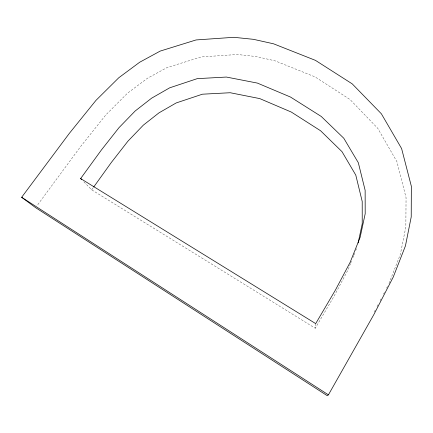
<?xml version="1.0" encoding="UTF-8"?>
<svg xmlns="http://www.w3.org/2000/svg" width="433" height="433" viewBox="0 0 433 433"><rect width="100%" height="100%" fill="white"/><g stroke="black" fill="none" stroke-linecap="round" stroke-linejoin="round"><path stroke-width="0.32" stroke-dasharray="2.17 1.62" d="M83.856 181.849L91.682 189.822L315.256 328.263L315.695 323.613M388.98 283.409L400.319 254.474L405.851 226.914L406.057 197.692L396.909 161.661L377.755 128.325L350.064 99.547L315.078 76.895L275.139 60.858L255.979 56.501L237.241 54.504L201.215 56.95L166.992 67.591L147.42 78.292L127.551 93.155L105.858 114.891L80.625 146.533L36.783 206.021M350.459 263.708L347.975 269.943L334.054 296.232L315.256 328.263M350.708 263.085L351.455 261.218M352.944 257.478L353.691 255.611M353.94 254.983L354.687 253.116M355.682 250.62L356.922 247.508M374.28 311.987L375.508 309.611M377.046 306.634L378.28 304.258M380.125 300.691L381.045 298.905M383.508 294.148L384.428 292.367M386.582 288.205L387.503 286.419M91.682 189.822L93.252 187.635"/><path stroke-width="0.65" d="M358.129 242.967L362.226 223.845L362.21 201.469L355.785 175.1L341.994 151.653L320.577 130.75L291.317 112.066L259.773 98.6L230.21 92.732L202.411 94.199L176.188 102.946L158.976 112.856L143.345 125.137L127.935 141.174L111.341 162.456L93.647 187.088M328.42 394.853L373.858 314.569L393.288 276.968L405.45 245.863L411.22 216.917L411.35 186.277L401.613 148.579L381.376 113.803L352.213 83.861L315.451 60.366L273.553 43.803L253.473 39.327L233.836 37.308L196.089 39.944L160.21 51.083L139.67 62.244L118.794 77.74L95.947 100.396L69.312 133.407L21.65 197.28L35.587 207.645L327.261 395.692L328.42 394.853L21.65 197.28M80.635 178.564L101.425 149.953L118.945 127.724L135.183 110.989L151.626 98.167L169.709 87.807L197.226 78.649L226.389 77.052L257.391 83.087L290.494 97.041L321.243 116.455L343.78 138.23L358.324 162.716L365.138 190.304L365.187 213.761L360.148 237.289L350.21 262.181L335.532 289.85L315.695 323.613L80.635 178.564L81.556 179.5"/></g></svg>
